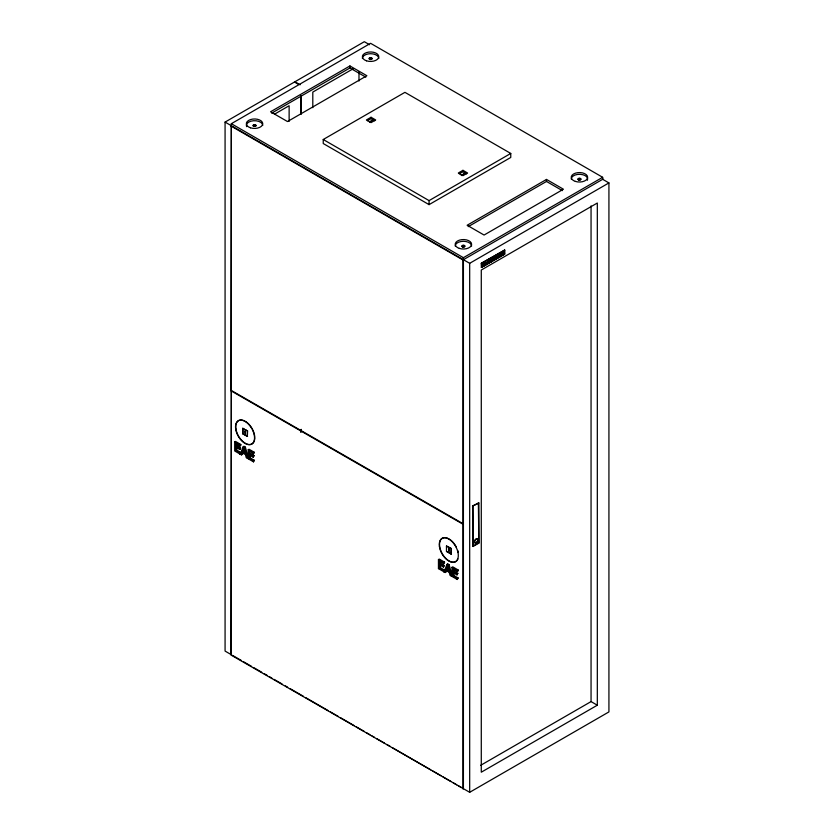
<?xml version="1.0" encoding="UTF-8"?>
<svg xmlns="http://www.w3.org/2000/svg" width="834" height="834" viewBox="0 0 834 834"><rect width="100%" height="100%" fill="white"/><g stroke="black" fill="none" stroke-linecap="round" stroke-linejoin="round"><path stroke-width="1.25" d="M501.703 253.88C505.154 254.151 500.775 255.058 501.651 255.569A4.764 2.752 -60 0 0 502.704 255.141L503.799 253.63L502.172 253.567L503.715 252.348L502.61 252.118L501.036 253.505L501.755 253.828L503.715 252.348M487.702 260.625L488.359 261L488.359 263.377L487.702 263.002L488.766 263.064A2.262 1.314 -60 0 0 489.381 262.846L490.319 261L488.766 261.615L488.109 260.385L487.796 263.711L486.733 263.565M241.453 454.874L243.048 452.309L242.277 454.405L241.453 454.874L240.317 454.217L243.174 446.805L243.997 446.336L245.384 447.139L248.24 457.845L247.417 458.325L246.228 457.637L245.457 454.655L242.225 452.789M445.21 572.52L446.805 569.956L446.044 572.041L445.21 572.52L444.074 571.863L446.93 564.451L447.764 563.972L449.151 564.774L452.007 575.481L451.184 575.96L449.995 575.272L449.224 572.301L445.981 570.425M242.538 451.945L243.841 448.421L245.144 453.446L245.978 452.977L243.361 451.465L242.538 451.945L245.144 453.446M243.361 451.465L244.664 447.941M446.294 569.58L447.597 566.067L448.911 571.092L446.294 569.58L448.421 565.588M240.317 454.217L241.141 453.748L243.997 446.336M446.941 566.088L447.764 563.972M484.106 264.785L483.918 265.952L483.439 264.399L485.273 265.17L483.439 264.399M485.086 262.23L483.762 264.013L484.418 264.399L485.742 262.616L483.918 264.722L483.251 264.336L484.564 262.533L485.742 262.616C488.203 260.959 483.178 266.036 486.733 263.377M493.697 259.197C489.381 259.76 493.895 256.726 493.04 259.916L493.697 260.302L493.634 257.299L495.563 256.549L494.062 258.477L494.729 259.708L494.062 258.477M488.109 261.24L489.662 260.625L488.714 262.46A2.262 1.314 -60 0 1 488.38 262.616M487.39 263.763C483.803 266.463 489.141 260.813 486.097 263.304L485.419 262.647L487.129 262.157M488.766 262.835C489.204 259.03 491.038 263.752 488.109 262.46L488.578 261.021M487.39 263.523L486.326 264.17L487.39 263.044L486.733 262.668L485.638 263.68L487.39 263.044M492.216 259.885L493.217 259.228L493.29 260.531L492.55 258.842L491.549 259.499L492.216 261.157L492.216 259.885L491.143 259.301L491.216 261.74L490.142 261.584L490.142 259.874L491.216 260.031L490.142 259.874M502.318 254.589L503.152 253.557L502.537 253.213M486.097 263.304L487.796 262.543M231.341 390.468L230.872 654.961L469.678 792.3L608.924 711.913L608.924 182.917L602.659 179.3L602.659 177.298L370.588 43.305L231.341 123.703L231.341 654.7L225.076 651.083L225.076 122.087L294.465 82.034L298.645 84.442M463.412 523.919L230.872 390.208L231.341 125.705M349.926 65.949L270.56 111.777L287.501 121.555L366.877 75.738L349.926 65.949L349.926 67.961L271.675 113.143M274.48 114.195L289.127 105.741L289.127 121.357M353.345 68.669L312.802 92.084L312.802 107.69M323.238 139.507L404.928 92.345L510.762 153.446L510.762 157.459L429.072 204.632L323.238 143.531L323.238 139.507L429.072 200.608L510.762 153.446M371.047 117.271L366.407 119.95L371.047 122.629L375.686 119.95L371.047 117.271L371.047 118.605L367.335 120.753M462.953 170.324L458.314 173.003L462.953 175.682L467.593 173.003L462.953 170.324L462.953 171.668L466.665 173.806M459.242 173.806L462.953 171.668M462.703 175.317L464.486 173.753L461.327 175.015L461.817 175.296M461.327 175.557L464.486 173.753M546.499 179.435L467.123 225.263L484.074 235.042L563.44 189.224L546.499 179.435L546.499 181.447L468.249 226.629M231.341 123.703L463.412 257.685L602.659 177.298M230.872 125.976L462.953 259.968L603.128 179.039M225.076 122.087L469.678 263.315L608.924 182.917M481.281 263.315L504.726 250.054L504.726 254.068L481.52 267.464L481.281 263.315L504.726 250.054M482.823 263.534L483.491 263.919L483.491 266.192L482.823 265.817L482.823 263.534L483.918 263.669L483.918 264.722M496.063 255.892L496.73 256.278L496.73 258.55L496.063 258.165L496.491 255.642L497.158 256.028L497.158 258.04L496.491 257.654L496.491 255.642M500.119 253.557L500.546 253.307C501.964 255.392 497.095 258.509 498.221 254.651L499.316 254.787C498.159 258.238 502.099 255.736 500.775 253.932L500.119 253.557L500.046 255.381L499.18 256.142M494.062 257.31C496.543 255.506 493.822 259.822 494.062 257.31C496.407 256.372 496.063 258.978 494.062 258.217M491.143 259.301L492.216 259.645M501.703 253.526L502.381 252.483L503.715 252.712M488.359 261L488.766 261.615M493.634 257.299L496.293 257.039L494.729 258.863M498.221 254.651L499.316 254.787M500.775 253.932L501.203 253.692C502.631 255.767 497.762 258.894 498.888 255.027M492.216 259.447L491.81 261.396L491.549 260.781M500.994 254.808L502.516 253.546M496.491 257.654L498.586 257.206L496.063 258.165M484.606 264.785L485.826 264.847L484.418 264.399M497.158 258.04L498.586 257.206M481.281 267.328L504.726 254.068M242.715 428.395L247.583 430.938L247.354 436.432L242.715 433.753L242.715 428.395L247.583 430.938M242.715 433.753L247.583 436.297M234.698 441.916L235.522 441.436L240.817 444.491L239.994 446.044L235.824 443.636L235.824 446.117L240.536 448.953L239.712 449.432L235.824 447.191L235.824 450.558L239.994 452.966L240.817 452.487L239.994 454.03L234.698 450.975L234.698 441.916L239.994 444.97L240.817 444.491M235.824 443.636L236.648 443.156L240.817 445.564M235.824 446.117L236.648 445.637L240.536 447.889L240.536 448.953M235.824 450.558L236.648 450.079L240.817 452.487M240.536 447.889L239.712 449.432M243.174 446.805L244.56 447.608L245.384 447.139M248.219 449.724L249.043 449.245L254.349 452.309L253.515 453.852L249.345 451.444L249.345 453.925L253.234 456.177L254.057 455.698L253.234 457.24L249.345 454.999L249.345 458.366L253.515 460.775L254.349 460.295L253.515 461.848L248.219 458.783L248.219 449.724L253.515 452.779L254.349 452.309M249.345 453.925L250.169 453.456L254.057 455.698M248.219 458.783L249.043 458.304M249.345 458.366L250.169 457.887L254.349 460.295M472.586 506.029L478.852 502.954L478.852 543.153L473.045 546.499L472.586 506.029L478.852 502.954M230.872 390.739L463.412 524.461M446.471 546.03L451.34 548.574L451.111 554.068L446.471 551.389L446.471 546.03L451.34 548.574M446.471 551.389L451.34 553.932M438.455 559.551L439.278 559.072L444.574 562.137L443.751 563.68L439.581 561.272L439.581 563.753L443.469 566.005L444.293 565.525L443.469 567.068L439.581 564.826L439.581 568.194L440.404 567.714L444.574 570.122L443.751 571.676L438.455 568.611L438.455 559.551L443.751 562.616L444.574 562.137M439.581 561.272L440.404 560.802L440.404 563.284L444.293 565.525M439.581 563.753L440.404 563.284M439.581 564.826L440.404 564.357L440.404 567.714M472.586 546.228L477.413 543.434M438.455 568.611L439.278 568.142L443.751 570.602L444.574 570.122M446.93 564.451L448.327 565.254L449.151 564.774M444.074 571.863L444.897 571.384M451.986 567.36L452.81 566.891L458.106 569.945L457.282 571.499L453.112 569.09L453.112 571.571L457.001 573.813L457.824 573.333L457.001 574.887L453.112 572.635L453.112 576.002L457.282 578.41L458.106 577.941L457.282 579.484L451.986 576.43L451.986 567.36L457.282 570.425L458.106 569.945M453.112 569.09L453.936 568.611L453.936 571.092L457.824 573.333M449.224 572.301L450.047 571.822M453.112 571.571L453.936 571.092M451.986 576.43L452.81 575.95M453.112 576.002L453.936 575.533L458.106 577.941M480.655 765.331L591.056 701.592L597.321 705.21L597.321 203.016L481.281 270.018L481.281 772.201L597.321 705.21M488.38 262.376L489.172 260.833M483.762 264.013L485.159 264.461M369.545 44.713L364.322 41.7L294.934 81.763L300.146 84.776M349.926 67.961L365.813 77.135M546.499 181.447L562.377 190.621M371.047 118.605L374.758 120.753M464.486 174.296L463.996 173.472M500.546 253.307L501.203 253.692M493.634 259.572L494.301 259.958L494.301 257.675M488.109 260.385L488.766 260.771M490.142 261.584L490.809 261.97L490.809 260.26M488.109 261.48L488.766 261.866M488.109 262.689L488.766 263.064M486.733 262.439L487.39 262.814M485.419 262.647L486.076 263.033M484.564 262.533L485.232 262.918M483.251 264.659L483.918 265.045M478.852 543.153L478.382 502.683M456.021 569.81L458.106 571.019M447.118 569.101L448.859 570.112M241.141 453.748L242.277 454.405M247.052 457.157L248.24 457.845M232.467 655.347L241.485 660.549M243.737 661.852L251.618 666.408M253.87 667.7L261.761 672.256M264.013 673.559L267.391 675.509M269.643 676.812L271.894 678.115M274.146 679.408L282.038 683.963M285.416 685.913L287.667 687.216M289.919 688.519L303.44 696.327M305.692 697.62L328.231 710.631M330.483 711.934L338.364 716.489M340.616 717.782L354.137 725.59M356.389 726.894L364.281 731.449M366.533 732.742L369.91 734.702M372.162 735.995L374.414 737.298M376.666 738.601L384.557 743.157M386.809 744.449L390.187 746.409M392.439 747.702L430.74 769.824M433.002 771.116L440.884 775.672M443.135 776.975L451.027 781.531M453.279 782.824L456.657 784.784M458.909 786.076L461.16 787.379M448.327 565.254L451.184 575.96M244.56 447.608L247.417 458.325M591.056 205.904L591.056 701.592M504.487 249.919L504.487 253.932M494.729 257.696L494.729 258.603M490.548 259.645L490.548 261.355M483.251 263.294L483.251 264.336M481.52 263.45L481.52 267.464M473.045 506.301L473.045 546.499M469.678 263.315L469.678 792.3M463.412 257.685L463.412 788.683M462.953 259.968L462.953 524.19M462.953 524.722L462.953 788.954M457.282 570.425L457.282 571.499M457.282 578.41L457.282 579.484M457.001 573.813L457.001 574.887M453.936 572.166L453.936 575.533M451.111 548.709L451.111 554.068M443.751 562.616L443.751 563.68M443.751 570.602L443.751 571.676M443.469 566.005L443.469 567.068M429.072 200.608L429.072 204.632M358.985 71.922L358.985 81.023M301.199 95.806L301.199 114.039M301.199 429.354L301.199 431.96M300.73 96.066L300.73 114.31M300.73 429.614L300.73 432.221M253.515 452.779L253.515 453.852M253.515 460.775L253.515 461.848M253.234 456.177L253.234 457.24M250.169 454.52L250.169 457.887M247.354 431.063L247.354 436.432M242.944 428.259L242.944 433.617M239.994 444.97L239.994 446.044M239.994 452.966L239.994 454.03M236.648 443.156L236.648 445.637M236.648 447.837L236.648 450.079M252.087 428.561A13.459 7.767 60 0 0 246.228 421.9L243.747 420.555A13.459 7.767 60 0 0 235.772 427.602A13.459 7.767 60 0 0 245.133 443.188A13.459 7.767 60 0 0 254.735 438.851L254.662 435.942A13.459 7.767 60 0 0 252.639 429.593M457.918 558.957A13.459 7.767 60 0 1 441.655 552.598A13.459 7.767 60 0 1 447.504 538.191L449.985 539.535A13.459 7.767 60 0 1 456.396 547.229M457.71 550.419A13.459 7.767 60 0 1 458.252 552.546M476.37 542.371A2.294 1.324 -60 0 1 474.421 542.329A2.294 1.324 -60 0 1 475.265 539.504A2.294 1.324 -60 0 1 477.35 539.056M477.517 539.41A2.294 1.324 -60 0 1 477.517 540.38M477.1 541.464A2.294 1.324 -60 0 1 476.756 541.964M455.208 246.03A8.204 4.733 0 0 1 463.412 241.297A8.204 4.733 0 0 1 471.617 246.03M571.248 179.039A8.204 4.733 0 0 1 580.527 174.337A8.204 4.733 0 0 1 587.376 180.259M578.243 179.706A1.397 0.803 0 0 1 579.328 178.497A1.397 0.803 0 0 1 580.766 179.581A1.397 0.803 0 0 1 578.462 179.873M362.383 58.453A8.204 4.733 0 0 1 370.588 53.71A8.204 4.733 0 0 1 378.792 58.453M246.624 126.664A8.204 4.733 0 0 1 253.473 120.742A8.204 4.733 0 0 1 262.752 125.444M253.849 126.403A1.397 0.803 0 0 1 253.484 125.194A1.397 0.803 0 0 1 255.621 125.194A1.397 0.803 0 0 1 255.246 126.403M502.047 254.756A4.764 2.752 -60 0 1 500.994 255.194M372.1 120.419L369.431 121.962L372.579 120.701L372.1 120.419M245.269 431.199L244.8 430.938L245.269 433.878L245.269 431.199M449.026 548.845L448.567 548.574L449.026 551.524L449.026 548.845M235.636 428.739A13.459 7.767 60 0 0 251.044 444.397A13.459 7.767 60 0 0 248.417 424.089A13.459 7.767 60 0 0 235.636 428.739M439.403 546.385A13.459 7.767 60 0 0 454.811 562.033A13.459 7.767 60 0 0 452.174 541.725A13.459 7.767 60 0 0 439.403 546.385M476.829 542.642A2.294 1.324 -60 0 0 477.559 539.087A2.294 1.324 -60 0 0 474.838 541.495A2.294 1.324 -60 0 0 476.829 542.642M459.315 248.386A8.204 4.733 0 0 0 471.617 244.289A8.204 4.733 0 0 0 459.315 240.182A8.204 4.733 0 0 0 459.315 248.386M462.714 246.728A1.397 0.803 0 0 0 464.809 246.03A1.397 0.803 0 0 0 462.714 245.332A1.397 0.803 0 0 0 462.714 246.728M462.714 247A1.397 0.803 0 0 0 464.809 246.301A1.397 0.803 0 0 0 462.714 245.603A1.397 0.803 0 0 0 462.714 247M575.345 181.395A8.204 4.733 0 0 0 587.657 177.298A8.204 4.733 0 0 0 575.345 173.191A8.204 4.733 0 0 0 575.345 181.395M578.754 179.737A1.397 0.803 0 0 0 580.85 179.039A1.397 0.803 0 0 0 578.754 178.34A1.397 0.803 0 0 0 578.754 179.737M369.889 59.141A1.397 0.803 0 0 0 371.985 58.453A1.397 0.803 0 0 0 369.889 57.755A1.397 0.803 0 0 0 369.889 59.141M366.48 60.809A8.204 4.733 0 0 0 378.792 56.702A8.204 4.733 0 0 0 366.48 52.605A8.204 4.733 0 0 0 366.48 60.809M369.889 59.412A1.397 0.803 0 0 0 371.985 58.714A1.397 0.803 0 0 0 369.889 58.015A1.397 0.803 0 0 0 369.889 59.412M253.849 126.142A1.397 0.803 0 0 0 255.944 125.444A1.397 0.803 0 0 0 253.849 124.746A1.397 0.803 0 0 0 253.849 126.142M250.45 127.8A8.204 4.733 0 0 0 262.752 123.703A8.204 4.733 0 0 0 250.45 119.596A8.204 4.733 0 0 0 250.45 127.8"/></g></svg>
